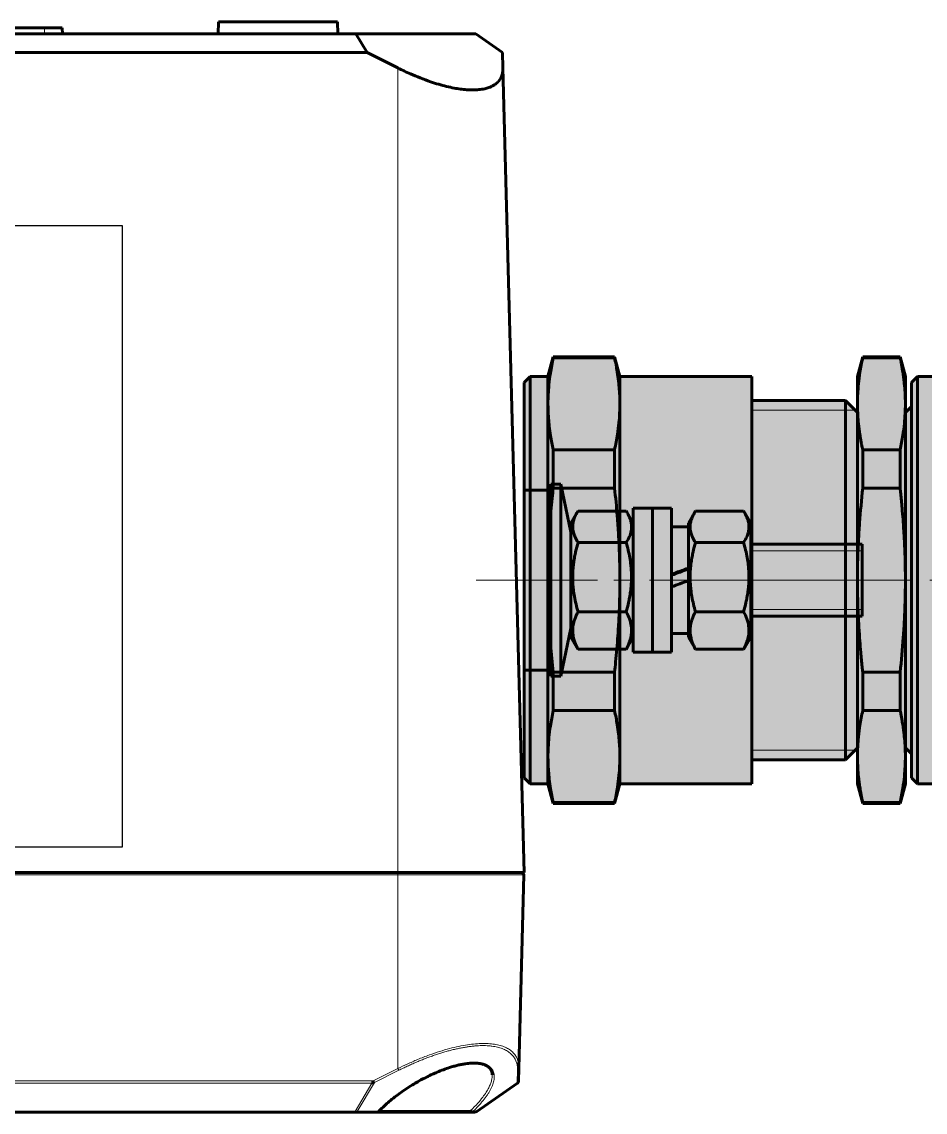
# Model space of a CAD drawing. Header units: millimetres. Extents: x -102 to 318, y -87 to 210.
# Drawn here: x 49.4 to 68.25, y -49.3 to -26.55 of the extents above; entities that cross this region are included whole.
import ezdxf

# ---------------------------------------------------------------- set-up
doc = ezdxf.new("R2010")
doc.units = ezdxf.units.MM
for name, pattern in [('K5LT_AXLED', [26.227272, 21.727272, -1.5, 1.5, -1.5]), ('K5LT_BASIC', [0]), ('K5LT_THIN', [0])]:
    doc.linetypes.add(name, pattern=pattern)
doc.layers.add('Системный слой', color=7, linetype='Continuous')

# ---------------------------------------------------------------- blocks, each defined once
blk = doc.blocks.new('VA.121209_upside')
blk.add_lwpolyline([(0, 0), (0, 51.885), (56, 51.885), (56, 0), (0, 0)])
at = {"layer": 'Системный слой', "color": 150, "linetype": 'K5LT_BASIC', "lineweight": 60, "true_color": 0x0080ff}
for p, q in [((-32.974, 71.568), (-29.586, 73.94)), ((-29.395, 74), (-29.374, 74)), ((-29.122, 74), (-29.374, 74)), ((-19.901, 74), (-29.122, 74)), ((-19.477, 74), (-21.23, 74)), ((-19.427, 74), (-19.477, 74)), ((-19.427, 74), (-19.477, 74)), ((-19.477, 74), (-19.427, 74)), ((75.427, 74), (-19.427, 74)), ((-33.095, 70.356), (-33.068, 71.392)), ((-33.095, 70.356), (-33.518, 54.205)), ((-33.524, 54), (-31.765, -13.145)), ((-23, 54), (-33.524, 54)), ((79, 54), (-23, 54)), ((-31.732, -14.437), (-31.765, -13.145)), ((-23, -13.145), (-20.424, -14.437)), ((-31.732, -14.437), (-29.5, -16)), ((-20.424, -14.437), (-19.5, -16)), ((-20.424, -14.437), (76.424, -14.437)), ((-19.5, -16), (-29.5, -16)), ((75.5, -16), (-19.5, -16)), ((-18, -16), (-17.974, -17)), ((-8, -16), (-8.026, -17)), ((5, -16), (5.013, -16.5)), ((-8.026, -17), (-17.974, -17)), ((6.5, -16.5), (5.013, -16.5)), ((13.5, -16.5), (6.5, -16.5))]:
    blk.add_line(p, q, dxfattribs=at)
at = {"layer": 'Системный слой', "color": 7, "linetype": 'K5LT_THIN', "lineweight": 18}
for p, q in [((-32.958, 71.525), (-29.509, 73.94)), ((-29.262, 73.94), (-29.509, 73.94)), ((-21.464, 73.86), (-29.07, 73.86)), ((-19.612, 73.94), (-21.359, 73.94)), ((-21.04, 71.525), (-19.612, 73.94)), ((-20.831, 71.568), (-19.427, 73.94)), ((-19.427, 74), (-19.427, 73.94)), ((75.427, 73.94), (-19.427, 73.94)), ((-32.984, 70.504), (-32.958, 71.525)), ((-21.04, 71.525), (-23.076, 70.504)), ((-20.936, 71.392), (-23, 70.356)), ((76.936, 71.392), (-20.936, 71.392)), ((76.831, 71.568), (-20.831, 71.568)), ((-30.878, 70.887), (-30.878, 70.887)), ((-23, 70.356), (-23, 54.205)), ((-23, 54.205), (-33.518, 54.205)), ((-23, 54.205), (-23, 54)), ((79, 54.205), (-23, 54.205)), ((-23, 54), (-23, -13.145)), ((6.5, -16), (6.5, -16.5))]:
    blk.add_line(p, q, dxfattribs=at)
at = {"layer": 'Системный слой', "color": 150, "linetype": 'K5LT_BASIC', "lineweight": 60, "true_color": 0x0080ff}
for centre, radius, start, end in [((-29.395, 73.667), 0.333, 90, 125), ((-32.846, 71.386), 0.222, 140.35365, 178.5), ((-32.846, 71.386), 0.222, 125, 140.35365), ((-33.318, 54.2), 0.2, 178.5, 270)]:
    blk.add_arc(centre, radius, start, end, dxfattribs=at)
at = {"layer": 'Системный слой', "color": 7, "linetype": 'K5LT_THIN', "lineweight": 18}
for centre, major_axis, ratio, start_param, end_param in [((-29.374, 73.667), (0, 0.333), 0.707107, 0, 0.610865), ((-19.477, 73.667), (0, 0.333), 0.707107, 0, 0.610865), ((-23, 70.351), (-0.084, 0.167), 0.01174, 4.735789, 5.865542)]:
    blk.add_ellipse(centre, major_axis=major_axis, ratio=ratio, start_param=start_param, end_param=end_param, dxfattribs=at)
for points, knots in [([(-29.262, 73.94), (-29.313, 73.891), (-29.365, 73.842), (-29.485, 73.723), (-29.554, 73.652), (-29.695, 73.504), (-29.767, 73.427), (-29.906, 73.272), (-29.973, 73.194), (-30.101, 73.04), (-30.162, 72.963), (-30.28, 72.81), (-30.336, 72.734), (-30.442, 72.583), (-30.493, 72.508), (-30.587, 72.358), (-30.632, 72.284), (-30.714, 72.137), (-30.753, 72.065), (-30.822, 71.921), (-30.854, 71.85), (-30.91, 71.709), (-30.935, 71.64), (-30.978, 71.504), (-30.996, 71.436), (-31.024, 71.305), (-31.034, 71.24), (-31.046, 71.113), (-31.049, 71.052), (-31.045, 70.931), (-31.04, 70.872), (-31.02, 70.759), (-31.005, 70.704), (-30.968, 70.598), (-30.945, 70.547), (-30.889, 70.449), (-30.857, 70.403), (-30.782, 70.315), (-30.741, 70.274), (-30.647, 70.196), (-30.596, 70.16), (-30.484, 70.095), (-30.422, 70.064), (-30.291, 70.011), (-30.22, 69.988), (-30.072, 69.948), (-29.994, 69.931), (-29.898, 69.916), (-29.884, 69.914), (-29.81, 69.904), (-29.748, 69.897), (-29.62, 69.887), (-29.554, 69.884), (-29.389, 69.881), (-29.289, 69.882), (-29.081, 69.893), (-28.973, 69.902), (-28.798, 69.922), (-28.731, 69.931), (-28.559, 69.956), (-28.452, 69.975), (-28.226, 70.019), (-28.106, 70.046), (-27.864, 70.105), (-27.741, 70.137), (-27.509, 70.204), (-27.399, 70.238), (-27.164, 70.314), (-27.038, 70.357), (-26.805, 70.441), (-26.697, 70.482), (-26.463, 70.574), (-26.337, 70.625), (-26.086, 70.733), (-25.96, 70.789), (-25.711, 70.903), (-25.587, 70.963), (-25.341, 71.084), (-25.219, 71.147), (-24.977, 71.274), (-24.857, 71.339), (-24.62, 71.472), (-24.502, 71.539), (-24.27, 71.677), (-24.156, 71.746), (-23.93, 71.887), (-23.818, 71.959), (-23.598, 72.103), (-23.49, 72.176), (-23.278, 72.323), (-23.173, 72.398), (-22.967, 72.547), (-22.866, 72.623), (-22.669, 72.775), (-22.572, 72.851), (-22.382, 73.004), (-22.289, 73.081), (-22.107, 73.235), (-22.018, 73.313), (-21.845, 73.468), (-21.761, 73.546), (-21.597, 73.701), (-21.517, 73.779), (-21.413, 73.884), (-21.386, 73.912), (-21.359, 73.94)], [1.777065, 1.777065, 1.777065, 1.777065, 2.44649, 2.44649, 3.406261, 3.406261, 4.469274, 4.469274, 5.532842, 5.532842, 6.597057, 6.597057, 7.661965, 7.661965, 8.727658, 8.727658, 9.794222, 9.794222, 10.861761, 10.861761, 11.930377, 11.930377, 13.000187, 13.000187, 14.071313, 14.071313, 15.143908, 15.143908, 16.218083, 16.218083, 17.293982, 17.293982, 18.371731, 18.371731, 19.451422, 19.451422, 20.533136, 20.533136, 21.616881, 21.616881, 22.702612, 22.702612, 23.790182, 23.790182, 24.879407, 24.879407, 25.945799, 25.945799, 26.124978, 26.124978, 26.891329, 26.891329, 27.658611, 27.658611, 28.750438, 28.750438, 29.841805, 29.841805, 30.492565, 30.492565, 31.496829, 31.496829, 32.585359, 32.585359, 33.672016, 33.672016, 34.626562, 34.626562, 35.709652, 35.709652, 36.632548, 36.632548, 37.711892, 37.711892, 38.789304, 38.789304, 39.864888, 39.864888, 40.938776, 40.938776, 42.011084, 42.011084, 43.08198, 43.08198, 44.151575, 44.151575, 45.219991, 45.219991, 46.287347, 46.287347, 47.353751, 47.353751, 48.419299, 48.419299, 49.484075, 49.484075, 50.548145, 50.548145, 51.611634, 51.611634, 52.674513, 52.674513, 53.736931, 53.736931, 54.115804, 54.115804, 54.115804, 54.115804]), ([(-29.07, 73.86), (-29.282, 73.659), (-29.647, 73.283), (-30.067, 72.774), (-30.367, 72.345), (-30.579, 71.978), (-30.729, 71.648), (-30.824, 71.358), (-30.872, 71.106), (-30.88, 70.956), (-30.878, 70.887)], [0, 0, 0, 0, 2.087885, 3.869295, 5.306981, 6.649466, 7.880042, 9.035955, 10.066085, 11, 11, 11, 11]), ([(-29.586, 73.94), (-29.585, 73.941), (-29.582, 73.942), (-29.574, 73.943), (-29.563, 73.943), (-29.55, 73.943), (-29.533, 73.942), (-29.519, 73.941), (-29.509, 73.94)], [0, 0, 0, 0, 1.609281, 3.109673, 4.443596, 5.63034, 6.778792, 9, 9, 9, 9]), ([(-19.612, 73.94), (-19.604, 73.941), (-19.587, 73.942), (-19.558, 73.943), (-19.528, 73.943), (-19.5, 73.943), (-19.474, 73.942), (-19.45, 73.941), (-19.435, 73.94), (-19.427, 73.94)], [0, 0, 0, 0, 1.788089, 3.455191, 4.937329, 6.255932, 7.531989, 8.787155, 10, 10, 10, 10]), ([(-33.095, 70.356), (-33.1, 70.174), (-33.071, 69.844), (-32.923, 69.43), (-32.7, 69.099), (-32.416, 68.834), (-32.066, 68.62), (-31.657, 68.457), (-31.191, 68.343), (-30.673, 68.278), (-30.102, 68.261), (-29.48, 68.292), (-28.806, 68.372), (-28.08, 68.503), (-27.302, 68.688), (-26.481, 68.926), (-25.589, 69.229), (-24.681, 69.584), (-23.801, 69.968), (-23.255, 70.229), (-23, 70.356)], [0, 0, 0, 0, 1.559858, 2.943206, 4.119435, 5.283784, 6.397002, 7.483158, 8.548085, 9.599525, 10.645123, 11.698365, 12.765535, 13.860059, 14.982024, 16.15217, 17.337109, 18.701943, 19.916622, 21, 21, 21, 21]), ([(-33.095, 70.356), (-33.095, 70.373), (-33.089, 70.405), (-33.065, 70.447), (-33.031, 70.481), (-33.002, 70.498), (-32.984, 70.504)], [0, 0, 0, 0, 1.891668, 3.594315, 5.10794, 7, 7, 7, 7]), ([(-32.984, 70.504), (-32.984, 70.455), (-32.985, 70.405), (-32.98, 70.298), (-32.975, 70.241), (-32.962, 70.13), (-32.952, 70.075), (-32.93, 69.968), (-32.916, 69.915), (-32.884, 69.812), (-32.866, 69.761), (-32.825, 69.662), (-32.802, 69.614), (-32.752, 69.52), (-32.725, 69.473), (-32.665, 69.384), (-32.632, 69.34), (-32.563, 69.256), (-32.526, 69.215), (-32.447, 69.136), (-32.405, 69.098), (-32.316, 69.025), (-32.269, 68.99), (-32.171, 68.922), (-32.119, 68.89), (-32.011, 68.829), (-31.955, 68.799), (-31.837, 68.744), (-31.776, 68.719), (-31.648, 68.67), (-31.582, 68.648), (-31.449, 68.607), (-31.381, 68.589), (-31.239, 68.555), (-31.164, 68.539), (-31.01, 68.511), (-30.93, 68.499), (-30.802, 68.482), (-30.754, 68.477), (-30.621, 68.464), (-30.535, 68.458), (-30.359, 68.448), (-30.269, 68.446), (-30.125, 68.444), (-30.072, 68.444), (-29.925, 68.446), (-29.829, 68.449), (-29.633, 68.459), (-29.534, 68.466), (-29.332, 68.483), (-29.229, 68.493), (-29.08, 68.511), (-29.034, 68.517), (-28.897, 68.534), (-28.805, 68.548), (-28.603, 68.579), (-28.494, 68.598), (-28.274, 68.639), (-28.163, 68.661), (-27.938, 68.708), (-27.825, 68.734), (-27.597, 68.788), (-27.482, 68.816), (-27.25, 68.877), (-27.133, 68.909), (-26.899, 68.975), (-26.781, 69.01), (-26.545, 69.083), (-26.426, 69.12), (-26.188, 69.198), (-26.068, 69.239), (-25.828, 69.323), (-25.708, 69.366), (-25.468, 69.455), (-25.347, 69.5), (-25.107, 69.594), (-24.986, 69.642), (-24.745, 69.74), (-24.625, 69.791), (-24.384, 69.893), (-24.264, 69.946), (-24.024, 70.053), (-23.904, 70.107), (-23.665, 70.218), (-23.546, 70.274), (-23.31, 70.388), (-23.193, 70.447), (-23.076, 70.504)], [0.701792, 0.701792, 0.701792, 0.701792, 1.622058, 1.622058, 2.703489, 2.703489, 3.784997, 3.784997, 4.86644, 4.86644, 5.947935, 5.947935, 7.029441, 7.029441, 8.110956, 8.110956, 9.192476, 9.192476, 10.274002, 10.274002, 11.355533, 11.355533, 12.437081, 12.437081, 13.518594, 13.518594, 14.60012, 14.60012, 15.681656, 15.681656, 16.763212, 16.763212, 17.793085, 17.793085, 18.874625, 18.874625, 19.956112, 19.956112, 20.578286, 20.578286, 21.659841, 21.659841, 22.741318, 22.741318, 23.351325, 23.351325, 24.432879, 24.432879, 25.514376, 25.514376, 26.595943, 26.595943, 27.065781, 27.065781, 28.005146, 28.005146, 29.086668, 29.086668, 30.168186, 30.168186, 31.249717, 31.249717, 32.331252, 32.331252, 33.412799, 33.412799, 34.49432, 34.49432, 35.575847, 35.575847, 36.657378, 36.657378, 37.738903, 37.738903, 38.820419, 38.820419, 39.901927, 39.901927, 40.983423, 40.983423, 42.064905, 42.064905, 43.146392, 43.146392, 44.22784, 44.22784, 45.29821, 45.29821, 45.29821, 45.29821])]:
    blk.add_open_spline(points, degree=3, knots=knots, dxfattribs=at)
at = {"layer": 'Системный слой', "color": 150, "linetype": 'K5LT_BASIC', "lineweight": 60, "true_color": 0x0080ff}
for points, knots in [([(-21.35, 73.978), (-21.353, 73.975), (-21.355, 73.972), (-21.365, 73.963), (-21.371, 73.956), (-21.391, 73.936), (-21.403, 73.923), (-21.441, 73.884), (-21.466, 73.858), (-21.544, 73.78), (-21.596, 73.728), (-21.757, 73.573), (-21.868, 73.47), (-22.111, 73.253), (-22.243, 73.139), (-22.539, 72.894), (-22.704, 72.763), (-23.022, 72.523), (-23.173, 72.413), (-23.488, 72.192), (-23.651, 72.081), (-23.988, 71.863), (-24.161, 71.755), (-24.481, 71.564), (-24.627, 71.48), (-24.978, 71.284), (-25.185, 71.174), (-25.554, 70.99), (-25.713, 70.913), (-26.011, 70.777), (-26.148, 70.717), (-26.455, 70.588), (-26.625, 70.52), (-26.966, 70.393), (-27.137, 70.334), (-27.427, 70.241), (-27.546, 70.205), (-27.782, 70.139), (-27.897, 70.109), (-28.125, 70.055), (-28.237, 70.031), (-28.45, 69.99), (-28.552, 69.972), (-28.73, 69.946), (-28.808, 69.937), (-28.969, 69.92), (-29.052, 69.913), (-29.219, 69.904), (-29.302, 69.902), (-29.454, 69.903), (-29.524, 69.905), (-29.648, 69.913), (-29.703, 69.918), (-29.823, 69.933), (-29.886, 69.943), (-29.992, 69.965), (-30.037, 69.975), (-30.126, 70), (-30.17, 70.014), (-30.251, 70.043), (-30.287, 70.058), (-30.355, 70.089), (-30.386, 70.105), (-30.446, 70.138), (-30.474, 70.156), (-30.528, 70.193), (-30.554, 70.213), (-30.6, 70.252), (-30.621, 70.271), (-30.659, 70.31), (-30.676, 70.329), (-30.708, 70.368), (-30.723, 70.389), (-30.751, 70.431), (-30.764, 70.453), (-30.787, 70.496), (-30.797, 70.518), (-30.817, 70.563), (-30.825, 70.587), (-30.841, 70.634), (-30.847, 70.658), (-30.859, 70.708), (-30.863, 70.734), (-30.871, 70.786), (-30.874, 70.813), (-30.877, 70.856), (-30.878, 70.871), (-30.878, 70.887)], [0.106678, 0.106678, 0.106678, 0.106678, 1.066785, 1.066785, 3.390387, 3.390387, 7.740881, 7.740881, 16.441868, 16.441868, 33.843843, 33.843843, 68.541113, 68.541113, 106.863986, 106.863986, 151.522239, 151.522239, 189.801461, 189.801461, 229.324753, 229.324753, 269.210832, 269.210832, 301.795248, 301.795248, 346.702652, 346.702652, 380.627129, 380.627129, 409.464351, 409.464351, 444.979298, 444.979298, 480.956194, 480.956194, 506.515877, 506.515877, 531.762995, 531.762995, 556.793459, 556.793459, 580.467867, 580.467867, 599.170113, 599.170113, 620.185437, 620.185437, 642.440965, 642.440965, 662.176727, 662.176727, 679.054878, 679.054878, 699.770488, 699.770488, 715.706985, 715.706985, 733.062777, 733.062777, 748.694748, 748.694748, 763.609316, 763.609316, 778.584885, 778.584885, 794.006367, 794.006367, 807.96842, 807.96842, 821.120674, 821.120674, 834.347259, 834.347259, 847.851456, 847.851456, 860.764952, 860.764952, 873.982569, 873.982569, 886.959989, 886.959989, 900.237036, 900.237036, 913.585278, 913.585278, 921, 921, 921, 921]), ([(-29.152, 73.984), (-29.141, 73.977), (-29.124, 73.962), (-29.103, 73.935), (-29.084, 73.903), (-29.074, 73.877), (-29.07, 73.86)], [0, 0, 0, 0, 2.065883, 3.368238, 4.745176, 7, 7, 7, 7]), ([(-20.936, 71.392), (-20.937, 71.419), (-20.94, 71.468), (-20.94, 71.511), (-20.94, 71.527)], [0, 0, 0, 0, 2.831161, 5, 5, 5, 5]), ([(-23, -13.145), (-23.343, -12.974), (-23.963, -12.681), (-24.876, -12.299), (-25.667, -12.009), (-26.403, -11.776), (-27.066, -11.599), (-27.67, -11.47), (-28.229, -11.38), (-28.765, -11.324), (-29.28, -11.307), (-29.787, -11.333), (-30.218, -11.401), (-30.639, -11.521), (-30.989, -11.683), (-31.251, -11.877), (-31.508, -12.146), (-31.698, -12.495), (-31.765, -12.883), (-31.767, -13.092), (-31.765, -13.145)], [0, 0, 0, 0, 1.679131, 2.990067, 4.357012, 5.460351, 6.553405, 7.631529, 8.540437, 9.521815, 10.620613, 11.608937, 12.815369, 13.7414, 15.082081, 16.212667, 16.924675, 18.928915, 20.47892, 21, 21, 21, 21])]:
    blk.add_open_spline(points, degree=3, knots=knots, dxfattribs=at)
for points in [[(-29.152, 73.984), (-29.19, 73.974), (-29.227, 73.959), (-29.262, 73.94)], [(-29.152, 73.984), (-29.142, 73.995), (-29.132, 74), (-29.122, 74)], [(-21.343, 73.984), (-21.351, 73.974), (-21.356, 73.959), (-21.359, 73.94)], [(-21.343, 73.984), (-21.346, 73.982), (-21.348, 73.98), (-21.35, 73.978)], [(-21.343, 73.984), (-21.307, 73.995), (-21.268, 74), (-21.23, 74)], [(-32.958, 71.525), (-32.98, 71.53), (-33, 71.53), (-33.017, 71.527)], [(-21.04, 71.525), (-21.009, 71.53), (-20.975, 71.53), (-20.94, 71.527)], [(-20.94, 71.527), (-20.904, 71.543), (-20.867, 71.556), (-20.831, 71.568)]]:
    blk.add_open_spline(points, degree=3, dxfattribs=at)
blk = doc.blocks.new('VZ-B25_withoutcap')
at = {"true_color": 0xffffff}
for points in [[(17, -19), (17, -8), (18.65, -7.558), (18.65, -2.442), (17, -2), (17, -0.5), (16.5, 0), (-16.5, 0), (-17, -0.5), (-17, -2), (-18.65, -2.442), (-18.65, -7.558), (-17, -8), (-17, -19), (-15, -19), (-15, -26.925), (-14.1, -27.825), (-17, -27.825), (-18.65, -28.426), (-18.65, -31.224), (-17, -31.825), (17, -31.825), (18.65, -31.224), (18.65, -28.426), (17, -27.825), (14.1, -27.825), (15, -26.925), (15, -19)], [(16, -60.825), (16, -50.825), (15, -49.825), (17, -49.825), (18.65, -49.383), (18.65, -46.267), (17, -45.825), (17, -32.825), (16.5, -32.325), (14.5, -32.325), (14, -31.825), (-14, -31.825), (-14.5, -32.325), (-16.5, -32.325), (-17, -32.825), (-17, -45.825), (-18.65, -46.267), (-18.65, -49.383), (-17, -49.825), (-15, -49.825), (-16, -50.825), (-16, -60.825), (-16.6, -60.825), (-17, -61.225), (-17, -66.825), (-18.65, -67.778), (-18.65, -81.295), (-16.149, -82.739), (-16, -82.825), (16, -82.825), (18.65, -81.295), (18.65, -67.778), (17, -66.825), (17, -61.225), (16.6, -60.825)]]:
    blk.add_hatch(color=7, dxfattribs=at).paths.add_polyline_path(points)
at = {"color": 30, "linetype": 'K5LT_AXLED', "lineweight": 18, "true_color": 0xff8000}
blk.add_line((0, -84.825), (0, 2), dxfattribs=at)
at = {"color": 150, "linetype": 'K5LT_BASIC', "lineweight": 60, "true_color": 0x0080ff}
for p, q in [((-17, -0.5), (-16.5, 0)), ((-16.5, 0), (16.5, 0)), ((17, -0.5), (16.5, 0)), ((-17, -0.5), (-17, -2)), ((-17, -0.5), (17, -0.5)), ((17, -0.5), (17, -2)), ((-18.65, -2.442), (-17, -2)), ((-18.557, -2.442), (-18.65, -2.442)), ((-18.65, -7.558), (-18.65, -2.442)), ((-18.557, -7.558), (-18.557, -2.442)), ((-14.722, -2), (-17, -2)), ((0, -2), (-14.722, -2)), ((-7.67, -2.442), (-10.888, -2.442)), ((-10.888, -7.558), (-10.888, -2.442)), ((-7.67, -7.558), (-7.67, -2.442)), ((14.722, -2), (0, -2)), ((10.888, -2.442), (7.67, -2.442)), ((7.67, -7.558), (7.67, -2.442)), ((10.888, -7.558), (10.888, -2.442)), ((17, -2), (14.722, -2)), ((18.65, -2.442), (17, -2)), ((18.557, -7.558), (18.557, -2.442)), ((18.65, -2.442), (18.557, -2.442)), ((18.65, -7.558), (18.65, -2.442)), ((-18.65, -7.558), (-17, -8)), ((-18.65, -7.558), (-18.557, -7.558)), ((-17, -8), (-17, -19)), ((-17, -8), (-14.722, -8)), ((-14.722, -8), (0, -8)), ((-10.888, -7.558), (-7.67, -7.558)), ((0, -8), (14.722, -8)), ((7.67, -7.558), (10.888, -7.558)), ((14.722, -8), (17, -8)), ((18.65, -7.558), (17, -8)), ((17, -8), (17, -19)), ((18.557, -7.558), (18.65, -7.558)), ((-17, -19), (17, -19)), ((-15, -26.825), (-15, -19)), ((15, -26.825), (15, -19)), ((15, -26.825), (-15, -26.825)), ((-15, -26.825), (-14, -27.825)), ((15, -26.825), (14, -27.825)), ((-18.65, -28.267), (-17, -27.825)), ((-14.722, -27.825), (-17, -27.825)), ((0, -27.825), (-14.722, -27.825)), ((14.722, -27.825), (0, -27.825)), ((17, -27.825), (14.722, -27.825)), ((18.65, -28.267), (17, -27.825)), ((-18.65, -31.383), (-18.65, -28.267)), ((-18.557, -28.267), (-18.65, -28.267)), ((-18.557, -31.383), (-18.557, -28.267)), ((-10.888, -31.383), (-10.888, -28.267)), ((-7.67, -28.267), (-10.888, -28.267)), ((-7.67, -31.383), (-7.67, -28.267)), ((7.67, -31.383), (7.67, -28.267)), ((10.888, -28.267), (7.67, -28.267)), ((10.888, -31.383), (10.888, -28.267)), ((18.557, -31.383), (18.557, -28.267)), ((18.65, -28.267), (18.557, -28.267)), ((18.65, -31.383), (18.65, -28.267)), ((-18.65, -31.383), (-17, -31.825)), ((-18.65, -31.383), (-18.557, -31.383)), ((-17, -31.825), (-14.722, -31.825)), ((-14.722, -31.825), (0, -31.825)), ((-14, -31.825), (-14.5, -32.325)), ((-10.888, -31.383), (-7.67, -31.383)), ((0, -31.825), (14.722, -31.825)), ((7.67, -31.383), (10.888, -31.383)), ((14, -31.825), (14.5, -32.325)), ((14.722, -31.825), (17, -31.825)), ((18.65, -31.383), (17, -31.825)), ((18.557, -31.383), (18.65, -31.383)), ((-17, -32.825), (-16.5, -32.325)), ((16.5, -32.325), (-16.5, -32.325)), ((17, -32.825), (16.5, -32.325)), ((-17, -45.825), (-17, -32.825)), ((17, -32.825), (-17, -32.825)), ((17, -45.825), (17, -32.825))]:
    blk.add_line(p, q, dxfattribs=at)
at = {"color": 7, "linetype": 'K5LT_THIN', "lineweight": 18}
for p, q in [((-14.188, -26.825), (-14.188, -19)), ((14.188, -26.825), (14.188, -19)), ((-14.188, -27.637), (-14.188, -26.825)), ((14.188, -27.637), (14.188, -26.825)), ((-14.188, -32.013), (-14.188, -32.325)), ((14.188, -32.013), (14.188, -32.325))]:
    blk.add_line(p, q, dxfattribs=at)
at = {"color": 150, "linetype": 'K5LT_BASIC', "lineweight": 60, "true_color": 0x0080ff}
for points, knots in [([(-18.557, -2.442), (-18.173, -2.358), (-17.529, -2.233), (-16.656, -2.111), (-15.937, -2.041), (-15.303, -2.007), (-14.897, -2), (-14.722, -2)], [0, 0, 0, 0, 2.41988, 4.039965, 5.449071, 6.903989, 8, 8, 8, 8]), ([(-14.722, -2), (-14.457, -2), (-13.93, -2.013), (-13.081, -2.076), (-12.067, -2.205), (-11.316, -2.348), (-10.888, -2.442)], [0, 0, 0, 0, 1.448248, 2.877358, 4.644409, 7, 7, 7, 7]), ([(-7.67, -2.442), (-6.902, -2.358), (-5.613, -2.233), (-3.866, -2.111), (-2.428, -2.041), (-1.161, -2.007), (-0.348, -2), (0, -2)], [0, 0, 0, 0, 2.419879, 4.039963, 5.44907, 6.903989, 8, 8, 8, 8]), ([(0, -2), (0.531, -2), (1.585, -2.013), (3.129, -2.071), (4.874, -2.175), (6.377, -2.305), (7.388, -2.411), (7.67, -2.442)], [0, 0, 0, 0, 1.655143, 3.288413, 4.825597, 7.115345, 8, 8, 8, 8]), ([(10.888, -2.442), (11.271, -2.358), (11.916, -2.233), (12.789, -2.111), (13.508, -2.041), (14.142, -2.007), (14.548, -2), (14.722, -2)], [0, 0, 0, 0, 2.419879, 4.039963, 5.44907, 6.903989, 8, 8, 8, 8]), ([(14.722, -2), (14.988, -2), (15.515, -2.013), (16.364, -2.076), (17.378, -2.205), (18.129, -2.348), (18.557, -2.442)], [0, 0, 0, 0, 1.44825, 2.877362, 4.644411, 7, 7, 7, 7]), ([(-14.722, -8), (-14.988, -8), (-15.515, -7.987), (-16.364, -7.924), (-17.378, -7.795), (-18.129, -7.652), (-18.557, -7.558)], [0, 0, 0, 0, 1.448248, 2.877358, 4.644409, 7, 7, 7, 7]), ([(-10.888, -7.558), (-11.271, -7.642), (-11.916, -7.767), (-12.789, -7.889), (-13.508, -7.959), (-14.142, -7.993), (-14.548, -8), (-14.722, -8)], [0, 0, 0, 0, 2.41988, 4.039965, 5.449071, 6.903989, 8, 8, 8, 8]), ([(0, -8), (-0.531, -8), (-1.585, -7.987), (-3.129, -7.929), (-4.874, -7.825), (-6.377, -7.695), (-7.388, -7.589), (-7.67, -7.558)], [0, 0, 0, 0, 1.655143, 3.288413, 4.825597, 7.115345, 8, 8, 8, 8]), ([(7.67, -7.558), (6.902, -7.642), (5.613, -7.767), (3.866, -7.889), (2.428, -7.959), (1.161, -7.993), (0.348, -8), (0, -8)], [0, 0, 0, 0, 2.419879, 4.039963, 5.44907, 6.903989, 8, 8, 8, 8]), ([(14.722, -8), (14.457, -8), (13.93, -7.987), (13.081, -7.924), (12.067, -7.795), (11.316, -7.652), (10.888, -7.558)], [0, 0, 0, 0, 1.44825, 2.877362, 4.644411, 7, 7, 7, 7]), ([(18.557, -7.558), (18.173, -7.642), (17.529, -7.767), (16.656, -7.889), (15.937, -7.959), (15.303, -7.993), (14.897, -8), (14.722, -8)], [0, 0, 0, 0, 2.419879, 4.039963, 5.44907, 6.903989, 8, 8, 8, 8]), ([(-18.557, -28.267), (-18.482, -28.251), (-18.313, -28.214), (-18.037, -28.158), (-17.677, -28.091), (-17.256, -28.021), (-16.883, -27.969), (-16.424, -27.913), (-15.866, -27.86), (-15.237, -27.83), (-14.855, -27.825), (-14.722, -27.825)], [0, 0, 0, 0, 0.707725, 1.590596, 2.59842, 4.102522, 5.54164, 6.107746, 8.400242, 10.749338, 12, 12, 12, 12]), ([(-14.722, -27.825), (-14.441, -27.825), (-13.889, -27.84), (-13.017, -27.908), (-12.02, -28.039), (-11.294, -28.178), (-10.888, -28.267)], [0, 0, 0, 0, 1.538454, 3.011954, 4.769299, 7, 7, 7, 7]), ([(-7.67, -28.267), (-7.519, -28.251), (-7.182, -28.214), (-6.63, -28.158), (-5.909, -28.091), (-5.125, -28.026), (-4.378, -27.973), (-3.538, -27.921), (-2.707, -27.88), (-1.714, -27.846), (-0.869, -27.829), (-0.265, -27.825), (0, -27.825)], [0, 0, 0, 0, 0.7667, 1.723139, 2.814946, 4.44439, 5.713102, 6.616719, 8.707866, 9.916813, 11.645116, 13, 13, 13, 13]), ([(0, -27.825), (0.564, -27.825), (1.667, -27.84), (3.259, -27.902), (5.253, -28.026), (6.706, -28.161), (7.67, -28.267)], [0, 0, 0, 0, 1.538454, 3.011954, 4.353548, 7, 7, 7, 7]), ([(10.888, -28.267), (10.963, -28.251), (11.131, -28.214), (11.408, -28.158), (11.768, -28.091), (12.189, -28.021), (12.562, -27.969), (13.021, -27.913), (13.579, -27.86), (14.208, -27.83), (14.59, -27.825), (14.722, -27.825)], [0, 0, 0, 0, 0.707723, 1.59059, 2.598412, 4.102514, 5.541635, 6.107741, 8.400241, 10.749338, 12, 12, 12, 12]), ([(14.722, -27.825), (15.004, -27.825), (15.556, -27.84), (16.428, -27.908), (17.425, -28.039), (18.151, -28.178), (18.557, -28.267)], [0, 0, 0, 0, 1.538454, 3.011954, 4.769299, 7, 7, 7, 7]), ([(-14.722, -31.825), (-15.004, -31.825), (-15.556, -31.81), (-16.428, -31.742), (-17.425, -31.611), (-18.151, -31.472), (-18.557, -31.383)], [0, 0, 0, 0, 1.538454, 3.011954, 4.769299, 7, 7, 7, 7]), ([(-10.888, -31.383), (-10.963, -31.399), (-11.131, -31.436), (-11.408, -31.492), (-11.768, -31.559), (-12.189, -31.629), (-12.562, -31.681), (-13.021, -31.737), (-13.579, -31.79), (-14.208, -31.82), (-14.59, -31.825), (-14.722, -31.825)], [0, 0, 0, 0, 0.707723, 1.59059, 2.598412, 4.102514, 5.541635, 6.107741, 8.400241, 10.749338, 12, 12, 12, 12]), ([(0, -31.825), (-0.564, -31.825), (-1.667, -31.81), (-3.259, -31.748), (-5.253, -31.624), (-6.706, -31.489), (-7.67, -31.383)], [0, 0, 0, 0, 1.538454, 3.011954, 4.353548, 7, 7, 7, 7]), ([(7.67, -31.383), (7.519, -31.399), (7.182, -31.436), (6.63, -31.492), (5.909, -31.559), (5.125, -31.624), (4.378, -31.677), (3.538, -31.729), (2.707, -31.77), (1.714, -31.804), (0.869, -31.821), (0.265, -31.825), (0, -31.825)], [0, 0, 0, 0, 0.7667, 1.723139, 2.814946, 4.44439, 5.713102, 6.616719, 8.707866, 9.916813, 11.645116, 13, 13, 13, 13]), ([(14.722, -31.825), (14.441, -31.825), (13.889, -31.81), (13.017, -31.742), (12.02, -31.611), (11.294, -31.472), (10.888, -31.383)], [0, 0, 0, 0, 1.538454, 3.011954, 4.769299, 7, 7, 7, 7]), ([(18.557, -31.383), (18.482, -31.399), (18.313, -31.436), (18.037, -31.492), (17.677, -31.559), (17.256, -31.629), (16.883, -31.681), (16.424, -31.737), (15.866, -31.79), (15.237, -31.82), (14.855, -31.825), (14.722, -31.825)], [0, 0, 0, 0, 0.707723, 1.59059, 2.598412, 4.102514, 5.541635, 6.107741, 8.400241, 10.749338, 12, 12, 12, 12])]:
    blk.add_open_spline(points, degree=3, knots=knots, dxfattribs=at)
blk = doc.blocks.new('ground_withoutcap')
at = {"layer": 'Системный слой', "true_color": 0xffffff}
blk.add_hatch(color=7, dxfattribs=at).paths.add_polyline_path([(-3, -28.209), (3, -28.209), (3, -18.917), (4.75, -18.917), (5.766, -18.326), (5.766, -14.308), (4.75, -13.717), (4.45, -13.717), (4.45, -12.317), (6, -12.317), (6, -9.117), (4.75, -9.117), (5.766, -8.526), (5.766, -4.508), (4.75, -3.917), (4.01, -3.917), (8, -3.069), (8, -2.24), (7.5, -2.24), (7.5, 0), (-7.5, 0), (-7.5, -2.24), (-8, -2.24), (-8, -3.069), (-4.01, -3.917), (-4.744, -3.917), (-5.766, -4.508), (-5.766, -8.526), (-4.75, -9.117), (-6, -9.117), (-6, -12.317), (-4.45, -12.317), (-4.45, -13.717), (-4.75, -13.717), (-5.766, -14.308), (-5.766, -18.326), (-4.75, -18.917), (-3, -18.917)])
at = {"layer": 'Системный слой', "color": 30, "linetype": 'K5LT_AXLED', "lineweight": 18, "true_color": 0xff8000}
blk.add_line((0, -32.209), (0, 4), dxfattribs=at)
at = {"layer": 'Системный слой', "color": 150, "linetype": 'K5LT_BASIC', "lineweight": 60, "true_color": 0x0080ff}
for p, q in [((-7.5, -2.24), (-7.5, 0)), ((7.5, 0), (-7.5, 0)), ((7.5, -2.24), (7.5, 0)), ((-8, -3.069), (-8, -2.24)), ((-8, -2.24), (0.406, -2.24)), ((0.406, -2.24), (8, -2.24)), ((8, -3.069), (8, -2.24)), ((-4.01, -3.917), (-8, -3.069)), ((-8, -3.069), (0.406, -3.069)), ((0.406, -3.069), (8, -3.069)), ((4.01, -3.917), (8, -3.069)), ((-5.766, -4.508), (-5.766, -8.526)), ((-4.75, -3.917), (-5.616, -4.417)), ((-4.75, -3.917), (-4.744, -3.917)), ((-4.744, -3.917), (4.75, -3.917)), ((-2.629, -4.508), (-2.629, -8.526)), ((3.137, -4.508), (3.137, -8.526)), ((4.75, -3.917), (5.616, -4.417)), ((5.766, -4.508), (5.766, -8.526)), ((-5.616, -8.617), (-4.75, -9.117)), ((5.616, -8.617), (4.75, -9.117)), ((-6, -9.117), (-6, -10.717)), ((0.304, -9.117), (-6, -9.117)), ((6, -9.117), (0.304, -9.117)), ((6, -9.117), (6, -10.717)), ((-6, -10.717), (-6, -12.317)), ((0.304, -10.717), (-6, -10.717)), ((0.304, -10.717), (-6, -10.717)), ((6, -10.717), (0.304, -10.717)), ((6, -10.717), (0.304, -10.717)), ((6, -10.717), (6, -12.317)), ((0.304, -12.317), (-6, -12.317)), ((-4.45, -12.317), (-4.45, -13.717)), ((6, -12.317), (0.304, -12.317)), ((4.45, -12.317), (4.45, -13.717)), ((-5.766, -14.308), (-5.766, -18.326)), ((-4.75, -13.717), (-5.616, -14.217)), ((-4.75, -13.717), (-4.744, -13.717)), ((-4.744, -13.717), (4.75, -13.717)), ((-2.629, -14.308), (-2.629, -18.326)), ((3.137, -14.308), (3.137, -18.326)), ((4.75, -13.717), (5.616, -14.217)), ((5.766, -14.308), (5.766, -18.326)), ((-5.616, -18.417), (-4.75, -18.917)), ((-4.75, -18.917), (-4.744, -18.917)), ((-4.744, -18.917), (4.75, -18.917)), ((-3, -28.209), (-3, -18.917)), ((3, -28.209), (3, -18.917)), ((5.616, -18.417), (4.75, -18.917)), ((3, -28.209), (-3, -28.209))]:
    blk.add_line(p, q, dxfattribs=at)
at = {"layer": 'Системный слой', "color": 7, "linetype": 'K5LT_THIN', "lineweight": 18}
for p, q in [((-2.459, -28.209), (-2.459, -18.917)), ((2.459, -28.209), (2.459, -18.917))]:
    blk.add_line(p, q, dxfattribs=at)
at = {"layer": 'Системный слой', "color": 150, "linetype": 'K5LT_BASIC', "lineweight": 60, "true_color": 0x0080ff}
for centre, radius, start, end in [((-3.488, -8.098), 4.252, 120.03508, 122.39581), ((3.488, -8.098), 4.252, 57.60419, 59.96492), ((-3.502, -4.959), 4.225, 237.59679, 239.97232), ((3.502, -4.959), 4.225, 300.02768, 302.40321), ((-3.488, -17.898), 4.252, 120.03508, 122.39581), ((3.488, -17.898), 4.252, 57.60419, 59.96492), ((-3.502, -14.759), 4.225, 237.59679, 239.97232), ((3.502, -14.759), 4.225, 300.02768, 302.40321)]:
    blk.add_arc(centre, radius, start, end, dxfattribs=at)
for centre, major_axis, start_param, end_param in [((0, -14.449), (4.446, -12.226), -4.658356, -4.542988), ((0, -11.584), (3.047, -8.38), 1.307536, 1.477324), ((0, -11.584), (4.446, -12.226), 1.389538, 1.504906)]:
    blk.add_ellipse(centre, major_axis=major_axis, ratio=0.016306, start_param=start_param, end_param=end_param, dxfattribs=at)
for points, knots in [([(-2.629, -4.508), (-2.839, -4.397), (-3.141, -4.26), (-3.52, -4.146), (-3.75, -4.097), (-3.953, -4.07), (-4.144, -4.059), (-4.355, -4.063), (-4.585, -4.086), (-4.863, -4.141), (-5.259, -4.261), (-5.567, -4.402), (-5.766, -4.508)], [0, 0, 0, 0, 2.66649, 3.810425, 4.700444, 5.503844, 6.294351, 7.038845, 8.091005, 9.12096, 10.454936, 13, 13, 13, 13]), ([(3.137, -4.508), (2.883, -4.434), (2.495, -4.333), (1.935, -4.217), (1.499, -4.146), (1.076, -4.097), (0.704, -4.07), (0.353, -4.059), (0.017, -4.062), (-0.356, -4.08), (-0.818, -4.122), (-1.598, -4.238), (-2.216, -4.388), (-2.629, -4.508)], [0, 0, 0, 0, 1.896477, 2.871604, 4.103535, 5.062016, 5.927217, 6.778532, 7.580294, 8.339144, 9.455768, 10.905857, 14, 14, 14, 14]), ([(5.616, -4.417), (5.484, -4.341), (5.268, -4.233), (4.99, -4.137), (4.775, -4.087), (4.569, -4.061), (4.348, -4.059), (4.12, -4.087), (3.864, -4.149), (3.534, -4.276), (3.284, -4.414), (3.137, -4.508)], [0, 0, 0, 0, 1.955061, 3.171484, 4.035462, 5.049965, 6.111984, 7.208657, 8.318275, 9.797517, 12, 12, 12, 12]), ([(-5.766, -8.526), (-5.557, -8.637), (-5.254, -8.774), (-4.875, -8.888), (-4.645, -8.936), (-4.443, -8.963), (-4.252, -8.974), (-4.041, -8.971), (-3.81, -8.947), (-3.533, -8.892), (-3.137, -8.772), (-2.829, -8.632), (-2.629, -8.526)], [0, 0, 0, 0, 2.66649, 3.810425, 4.700444, 5.503844, 6.294351, 7.038845, 8.091005, 9.12096, 10.454936, 13, 13, 13, 13]), ([(-2.629, -8.526), (-2.376, -8.599), (-1.988, -8.7), (-1.428, -8.817), (-0.992, -8.888), (-0.569, -8.936), (-0.197, -8.963), (0.154, -8.974), (0.49, -8.971), (0.863, -8.954), (1.325, -8.912), (2.106, -8.796), (2.723, -8.645), (3.137, -8.526)], [0, 0, 0, 0, 1.896477, 2.871604, 4.103535, 5.062016, 5.927217, 6.778532, 7.580294, 8.339144, 9.455768, 10.905857, 14, 14, 14, 14]), ([(3.137, -8.526), (3.314, -8.638), (3.554, -8.768), (3.851, -8.876), (4.033, -8.927), (4.224, -8.962), (4.433, -8.977), (4.643, -8.966), (4.868, -8.929), (5.195, -8.835), (5.449, -8.713), (5.616, -8.617)], [0, 0, 0, 0, 2.639975, 3.540684, 4.309261, 5.269423, 6.285677, 7.292015, 8.282019, 9.518127, 12, 12, 12, 12]), ([(-2.629, -14.308), (-2.839, -14.197), (-3.141, -14.06), (-3.52, -13.946), (-3.75, -13.897), (-3.953, -13.87), (-4.144, -13.859), (-4.355, -13.863), (-4.585, -13.886), (-4.863, -13.941), (-5.259, -14.061), (-5.567, -14.202), (-5.766, -14.308)], [0, 0, 0, 0, 2.66649, 3.810425, 4.700444, 5.503844, 6.294351, 7.038845, 8.091005, 9.12096, 10.454936, 13, 13, 13, 13]), ([(3.137, -14.308), (2.883, -14.234), (2.495, -14.133), (1.935, -14.017), (1.499, -13.946), (1.076, -13.897), (0.704, -13.87), (0.353, -13.859), (0.017, -13.862), (-0.356, -13.88), (-0.818, -13.922), (-1.598, -14.038), (-2.216, -14.188), (-2.629, -14.308)], [0, 0, 0, 0, 1.896477, 2.871604, 4.103535, 5.062016, 5.927217, 6.778532, 7.580294, 8.339144, 9.455768, 10.905857, 14, 14, 14, 14]), ([(5.616, -14.217), (5.484, -14.141), (5.268, -14.033), (4.99, -13.937), (4.775, -13.887), (4.569, -13.861), (4.348, -13.859), (4.12, -13.887), (3.864, -13.949), (3.534, -14.076), (3.284, -14.214), (3.137, -14.308)], [0, 0, 0, 0, 1.955061, 3.171484, 4.035462, 5.049965, 6.111984, 7.208657, 8.318275, 9.797517, 12, 12, 12, 12]), ([(-5.766, -18.326), (-5.557, -18.437), (-5.254, -18.574), (-4.875, -18.688), (-4.645, -18.736), (-4.443, -18.763), (-4.252, -18.774), (-4.041, -18.771), (-3.81, -18.747), (-3.533, -18.692), (-3.137, -18.572), (-2.829, -18.432), (-2.629, -18.326)], [0, 0, 0, 0, 2.66649, 3.810425, 4.700444, 5.503844, 6.294351, 7.038845, 8.091005, 9.12096, 10.454936, 13, 13, 13, 13]), ([(-2.629, -18.326), (-2.376, -18.399), (-1.988, -18.5), (-1.428, -18.617), (-0.992, -18.688), (-0.569, -18.736), (-0.197, -18.763), (0.154, -18.774), (0.49, -18.771), (0.863, -18.754), (1.325, -18.712), (2.106, -18.596), (2.723, -18.445), (3.137, -18.326)], [0, 0, 0, 0, 1.896477, 2.871604, 4.103535, 5.062016, 5.927217, 6.778532, 7.580294, 8.339144, 9.455768, 10.905857, 14, 14, 14, 14]), ([(3.137, -18.326), (3.314, -18.438), (3.554, -18.568), (3.851, -18.676), (4.033, -18.727), (4.224, -18.762), (4.433, -18.777), (4.643, -18.766), (4.868, -18.729), (5.195, -18.635), (5.449, -18.513), (5.616, -18.417)], [0, 0, 0, 0, 2.639975, 3.540684, 4.309261, 5.269423, 6.285677, 7.292015, 8.282019, 9.518127, 12, 12, 12, 12])]:
    blk.add_open_spline(points, degree=3, knots=knots, dxfattribs=at)

msp = doc.modelspace()

# ---------------------------------------------------------------- block references
at = {"xscale": 0.25, "yscale": 0.25, "zscale": 0.25}
for name, p, rotation in [('VA.121209_upside', (51.496, -30.802), 180), ('VZ-B25_withoutcap', (59.877, -38.202), 90), ('ground_withoutcap', (59.877, -38.202), 90)]:
    msp.add_blockref(name, p, dxfattribs=dict(at, rotation=rotation))

doc.saveas('drawing.dxf')
